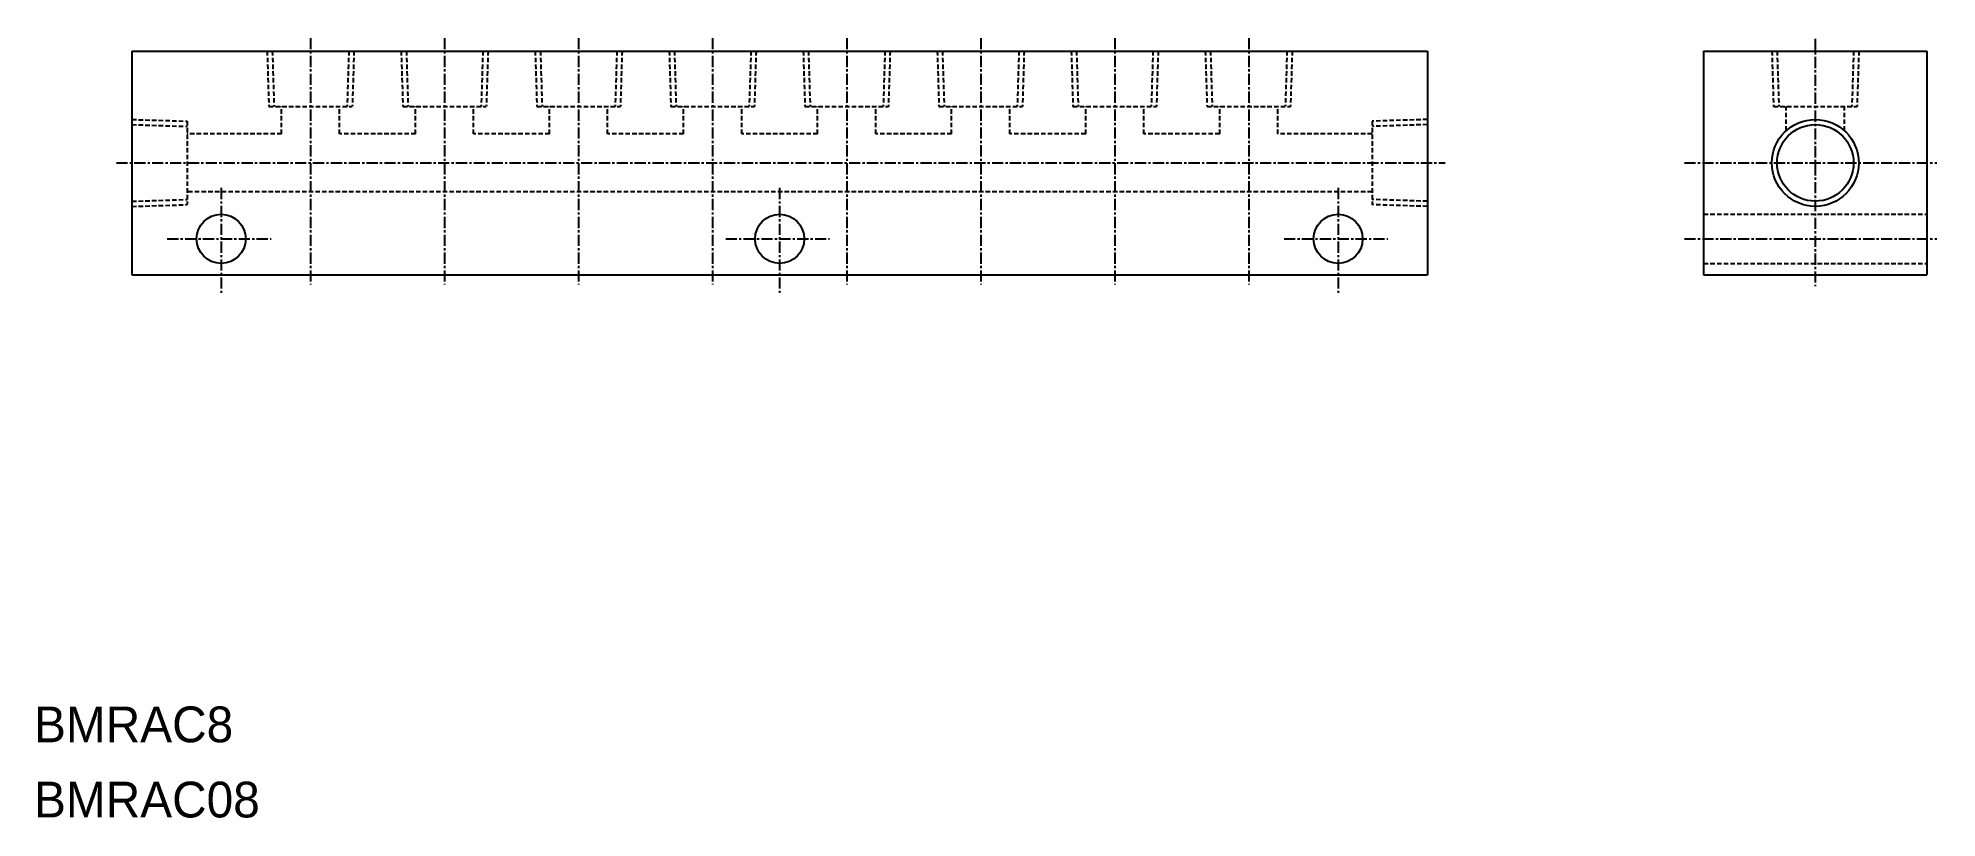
# Model space of a CAD drawing. Extents: x 710 to 922, y 332 to 419.
import ezdxf

# ---------------------------------------------------------------- set-up
doc = ezdxf.new("R2010")
doc.units = 0
doc.linetypes.add('CENTER', pattern=[2, 1.25, -0.25, 0.25, -0.25])
doc.linetypes.add('DASHED', pattern=[0.75, 0.5, -0.25])
doc.layers.get('0').update_dxf_attribs({"linetype": 'CONTINUOUS'})
doc.layers.add('CENTER', color=1, linetype='CENTER')

msp = doc.modelspace()

# ---------------------------------------------------------------- linework, layer by layer
at = {"color": 7, "linetype": 'CONTINUOUS'}
for p, q in [((720.34, 417.42), (720.34, 392.42)), ((720.34, 417.42), (865.34, 417.42)), ((865.34, 417.42), (865.34, 392.42)), ((720.34, 392.42), (865.34, 392.42))]:
    msp.add_line(p, q, dxfattribs=at)
at = {"color": 3, "linetype": 'DASHED'}
for p, q in [((735.48, 417.42), (735.67, 411.22)), ((736.06, 417.42), (736.25, 411.22)), ((744.62, 417.42), (744.43, 411.22)), ((745.2, 417.42), (745.01, 411.22)), ((750.48, 417.42), (750.67, 411.22)), ((751.06, 417.42), (751.25, 411.22)), ((759.62, 417.42), (759.43, 411.22)), ((760.2, 417.42), (760.01, 411.22)), ((765.48, 417.42), (765.67, 411.22)), ((766.06, 417.42), (766.25, 411.22)), ((774.62, 417.42), (774.43, 411.22)), ((775.2, 417.42), (775.01, 411.22)), ((780.48, 417.42), (780.67, 411.22)), ((781.06, 417.42), (781.25, 411.22)), ((789.62, 417.42), (789.43, 411.22)), ((790.2, 417.42), (790.01, 411.22)), ((795.48, 417.42), (795.67, 411.22)), ((796.06, 417.42), (796.25, 411.22)), ((804.62, 417.42), (804.43, 411.22)), ((805.2, 417.42), (805.01, 411.22)), ((810.48, 417.42), (810.67, 411.22)), ((811.06, 417.42), (811.25, 411.22)), ((819.62, 417.42), (819.43, 411.22)), ((820.2, 417.42), (820.01, 411.22)), ((825.48, 417.42), (825.67, 411.22)), ((826.06, 417.42), (826.25, 411.22)), ((834.62, 417.42), (834.43, 411.22)), ((835.2, 417.42), (835.01, 411.22)), ((840.48, 417.42), (840.67, 411.22)), ((841.06, 417.42), (841.25, 411.22)), ((849.62, 417.42), (849.43, 411.22)), ((850.2, 417.42), (850.01, 411.22)), ((903.89, 417.42), (904.08, 411.22)), ((904.47, 417.42), (904.67, 411.22)), ((913.04, 417.42), (912.84, 411.22)), ((913.62, 417.42), (913.42, 411.22)), ((735.67, 411.22), (745.01, 411.22)), ((737.09, 408.17), (737.09, 411.22)), ((743.59, 408.17), (743.59, 411.22)), ((750.67, 411.22), (760.01, 411.22)), ((752.09, 408.17), (752.09, 411.22)), ((758.59, 408.17), (758.59, 411.22)), ((765.67, 411.22), (775.01, 411.22)), ((767.09, 408.17), (767.09, 411.22)), ((773.59, 408.17), (773.59, 411.22)), ((780.67, 411.22), (790.01, 411.22)), ((782.09, 408.17), (782.09, 411.22)), ((788.59, 408.17), (788.59, 411.22)), ((795.67, 411.22), (805.01, 411.22)), ((797.09, 408.17), (797.09, 411.22)), ((803.59, 408.17), (803.59, 411.22)), ((810.67, 411.22), (820.01, 411.22)), ((812.09, 408.17), (812.09, 411.22)), ((818.59, 408.17), (818.59, 411.22)), ((825.67, 411.22), (835.01, 411.22)), ((827.09, 408.17), (827.09, 411.22)), ((833.59, 408.17), (833.59, 411.22)), ((840.67, 411.22), (850.01, 411.22)), ((842.09, 408.17), (842.09, 411.22)), ((848.59, 408.17), (848.59, 411.22)), ((904.08, 411.22), (913.42, 411.22)), ((905.5, 408.54), (905.5, 411.22)), ((912, 408.54), (912, 411.22)), ((720.34, 409.78), (726.54, 409.59)), ((720.34, 409.2), (726.54, 409.01)), ((726.54, 409.59), (726.54, 400.25)), ((737.09, 408.17), (726.54, 408.17)), ((752.09, 408.17), (743.59, 408.17)), ((767.09, 408.17), (758.59, 408.17)), ((782.09, 408.17), (773.59, 408.17)), ((797.09, 408.17), (788.59, 408.17)), ((812.09, 408.17), (803.59, 408.17)), ((827.09, 408.17), (818.59, 408.17)), ((842.09, 408.17), (833.59, 408.17)), ((859.14, 408.17), (848.59, 408.17)), ((865.34, 409.78), (859.14, 409.59)), ((859.14, 409.59), (859.14, 400.25)), ((865.34, 409.2), (859.14, 409.01)), ((720.34, 400.63), (726.54, 400.83)), ((720.34, 400.05), (726.54, 400.25)), ((859.14, 401.67), (726.54, 401.67)), ((865.34, 400.63), (859.14, 400.83)), ((865.34, 400.05), (859.14, 400.25)), ((896.25, 399.17), (921.25, 399.17)), ((896.25, 393.67), (921.25, 393.67))]:
    msp.add_line(p, q, dxfattribs=at)
for p, q in [((896.25, 417.42), (921.25, 417.42)), ((896.25, 417.42), (896.25, 392.42)), ((921.25, 417.42), (921.25, 392.42)), ((896.25, 411.17), (896.25, 411.17)), ((896.25, 404.92), (896.25, 404.92)), ((896.25, 392.42), (921.25, 392.42))]:
    msp.add_line(p, q)
at = {"color": 3, "linetype": 'CONTINUOUS'}
msp.add_circle((908.75, 404.92), 4.86, dxfattribs=at)
at = {"color": 7, "linetype": 'CONTINUOUS'}
for centre, radius in [((908.75, 404.92), 4.28), ((730.34, 396.42), 2.75), ((792.84, 396.42), 2.75), ((855.34, 396.42), 2.75)]:
    msp.add_circle(centre, radius, dxfattribs=at)
at = {"layer": 'CENTER', "color": 1, "linetype": 'CENTER'}
for p, q in [((740.34, 418.89), (740.34, 391.32)), ((755.34, 418.89), (755.34, 391.32)), ((770.34, 418.89), (770.34, 391.32)), ((785.34, 418.89), (785.34, 391.32)), ((800.34, 418.89), (800.34, 391.32)), ((815.34, 418.89), (815.34, 391.32)), ((830.34, 418.89), (830.34, 391.32)), ((845.34, 418.89), (845.34, 391.32)), ((908.75, 418.78), (908.75, 391.14)), ((718.61, 404.92), (867.32, 404.92)), ((894.11, 404.92), (922.37, 404.92)), ((730.34, 402.12), (730.34, 390.19)), ((792.84, 402.12), (792.84, 390.19)), ((855.34, 402.12), (855.34, 390.19)), ((724.3, 396.42), (735.92, 396.42)), ((786.8, 396.42), (798.42, 396.42)), ((849.3, 396.42), (860.92, 396.42)), ((894.11, 396.42), (922.37, 396.42))]:
    msp.add_line(p, q, dxfattribs=at)

# ---------------------------------------------------------------- texts
at = {"color": 7, "linetype": 'CONTINUOUS'}
for s, p in [('BMRAC8', (709.39, 340.12)), ('BMRAC08', (709.39, 331.71))]:
    msp.add_text(s, height=4, dxfattribs=at).set_placement(p)

doc.saveas('drawing.dxf')
